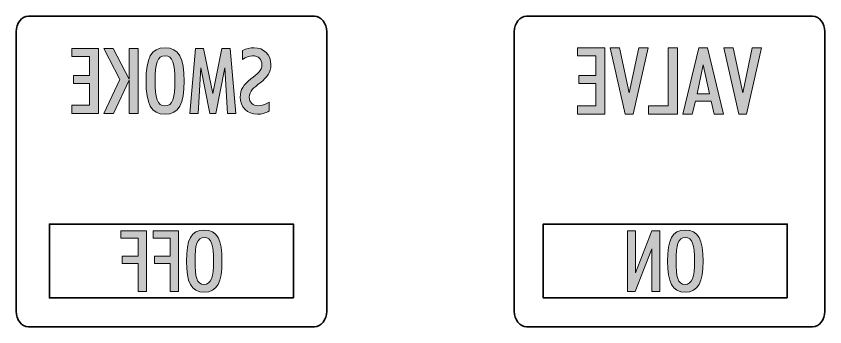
# Model space of a CAD drawing. Header units: millimetres. Extents: x 8 to 201, y 31 to 295.
# Drawn here: x 164.66 to 201.11, y 31.37 to 45.37 of the extents above; entities that cross this region are included whole.
import ezdxf

# ---------------------------------------------------------------- set-up
doc = ezdxf.new("R2010")
doc.units = ezdxf.units.MM
doc.header["$MEASUREMENT"] = 0
doc.layers.add('Layer 1', color=7, linetype='Continuous', lineweight=0)

# ---------------------------------------------------------------- blocks, each defined once
blk = doc.blocks.new('Block_37')
at = {"layer": 'Layer 1', "true_color": 0x1d1e1b, "transparency": 33554687}
h = blk.add_hatch(color=250, dxfattribs=at)
h.dxf.hatch_style = 2
edge = h.paths.add_edge_path()
edge.add_spline(control_points=[(195.239, 34.337), (195.239, 35.053), (195.148, 35.39), (194.82, 35.39), (194.492, 35.39), (194.405, 35.053), (194.405, 34.337), (194.405, 33.62), (194.48, 33.279), (194.816, 33.279), (195.14, 33.279), (195.239, 33.617), (195.239, 34.337)], knot_values=[0, 0, 0, 0, 1, 1, 1, 2, 2, 2, 3, 3, 3, 4, 4, 4, 4], degree=3, periodic=0)
edge = h.paths.add_edge_path()
edge.add_spline(control_points=[(195.622, 34.329), (195.622, 33.371), (195.413, 32.931), (194.82, 32.931), (194.227, 32.931), (194.022, 33.375), (194.022, 34.329), (194.022, 35.287), (194.227, 35.731), (194.82, 35.731), (195.413, 35.731), (195.622, 35.287), (195.622, 34.329)], knot_values=[0, 0, 0, 0, 1, 1, 1, 2, 2, 2, 3, 3, 3, 4, 4, 4, 4], degree=3, periodic=0)
h = blk.add_hatch(color=250, dxfattribs=at)
h.dxf.hatch_style = 2
edge = h.paths.add_edge_path()
edge.add_spline(control_points=[(193.67, 32.965), (193.67, 32.965), (193.311, 32.965), (193.311, 32.965), (193.311, 32.965), (193.311, 34.877), (193.311, 34.877), (193.311, 34.877), (192.568, 32.965), (192.568, 32.965), (192.568, 32.965), (192.212, 32.965), (192.212, 32.965), (192.212, 32.965), (192.212, 35.696), (192.212, 35.696), (192.212, 35.696), (192.572, 35.696), (192.572, 35.696), (192.572, 35.696), (192.572, 33.8), (192.572, 33.8), (192.572, 33.8), (193.319, 35.696), (193.319, 35.696), (193.319, 35.696), (193.67, 35.696), (193.67, 35.696), (193.67, 35.696), (193.67, 32.965), (193.67, 32.965)], knot_values=[0, 0, 0, 0, 1, 1, 1, 2, 2, 2, 3, 3, 3, 4, 4, 4, 5, 5, 5, 6, 6, 6, 7, 7, 7, 8, 8, 8, 9, 9, 9, 10, 10, 10, 10], degree=3, periodic=0)
at = {"layer": 'Layer 1'}
for points, knots in [([(195.622, 34.329), (195.622, 33.371), (195.413, 32.931), (194.82, 32.931), (194.227, 32.931), (194.022, 33.375), (194.022, 34.329), (194.022, 35.287), (194.227, 35.731), (194.82, 35.731), (195.413, 35.731), (195.622, 35.287), (195.622, 34.329)], [0, 0, 0, 0, 1, 1, 1, 2, 2, 2, 3, 3, 3, 4, 4, 4, 4]), ([(193.67, 32.965), (193.67, 32.965), (193.311, 32.965), (193.311, 32.965), (193.311, 32.965), (193.311, 34.877), (193.311, 34.877), (193.311, 34.877), (192.568, 32.965), (192.568, 32.965), (192.568, 32.965), (192.212, 32.965), (192.212, 32.965), (192.212, 32.965), (192.212, 35.696), (192.212, 35.696), (192.212, 35.696), (192.572, 35.696), (192.572, 35.696), (192.572, 35.696), (192.572, 33.8), (192.572, 33.8), (192.572, 33.8), (193.319, 35.696), (193.319, 35.696), (193.319, 35.696), (193.67, 35.696), (193.67, 35.696), (193.67, 35.696), (193.67, 32.965), (193.67, 32.965)], [0, 0, 0, 0, 1, 1, 1, 2, 2, 2, 3, 3, 3, 4, 4, 4, 5, 5, 5, 6, 6, 6, 7, 7, 7, 8, 8, 8, 9, 9, 9, 10, 10, 10, 10]), ([(195.239, 34.337), (195.239, 35.053), (195.148, 35.39), (194.82, 35.39), (194.492, 35.39), (194.405, 35.053), (194.405, 34.337), (194.405, 33.62), (194.48, 33.279), (194.816, 33.279), (195.14, 33.279), (195.239, 33.617), (195.239, 34.337)], [0, 0, 0, 0, 1, 1, 1, 2, 2, 2, 3, 3, 3, 4, 4, 4, 4])]:
    blk.add_open_spline(points, degree=3, knots=knots, dxfattribs=at)
blk = doc.blocks.new('Block_38')
at = {"layer": 'Layer 1', "true_color": 0x1d1e1b, "transparency": 33554687}
h = blk.add_hatch(color=250, dxfattribs=at)
h.dxf.hatch_style = 2
edge = h.paths.add_edge_path()
edge.add_spline(control_points=[(191.198, 40.948), (191.198, 40.948), (189.961, 40.948), (189.961, 40.948), (189.961, 40.948), (189.961, 41.322), (189.961, 41.322), (189.961, 41.322), (190.782, 41.322), (190.782, 41.322), (190.782, 41.322), (190.782, 42.337), (190.782, 42.337), (190.782, 42.337), (190.03, 42.337), (190.03, 42.337), (190.03, 42.337), (190.03, 42.694), (190.03, 42.694), (190.03, 42.694), (190.782, 42.694), (190.782, 42.694), (190.782, 42.694), (190.782, 43.586), (190.782, 43.586), (190.782, 43.586), (189.961, 43.586), (189.961, 43.586), (189.961, 43.586), (189.961, 43.948), (189.961, 43.948), (189.961, 43.948), (191.198, 43.948), (191.198, 43.948), (191.198, 43.948), (191.198, 40.948), (191.198, 40.948)], knot_values=[0, 0, 0, 0, 1, 1, 1, 2, 2, 2, 3, 3, 3, 4, 4, 4, 5, 5, 5, 6, 6, 6, 7, 7, 7, 8, 8, 8, 9, 9, 9, 10, 10, 10, 11, 11, 11, 12, 12, 12, 12], degree=3, periodic=0)
h = blk.add_hatch(color=250, dxfattribs=at)
h.dxf.hatch_style = 2
edge = h.paths.add_edge_path()
edge.add_spline(control_points=[(192.114, 40.948), (192.114, 40.948), (191.432, 43.948), (191.432, 43.948), (191.432, 43.948), (191.853, 43.948), (191.853, 43.948), (191.853, 43.948), (192.288, 41.912), (192.288, 41.912), (192.288, 41.912), (192.722, 43.948), (192.722, 43.948), (192.722, 43.948), (193.143, 43.948), (193.143, 43.948), (193.143, 43.948), (192.465, 40.948), (192.465, 40.948), (192.465, 40.948), (192.114, 40.948), (192.114, 40.948)], knot_values=[0, 0, 0, 0, 1, 1, 1, 2, 2, 2, 3, 3, 3, 4, 4, 4, 5, 5, 5, 6, 6, 6, 7, 7, 7, 7], degree=3, periodic=0)
h = blk.add_hatch(color=250, dxfattribs=at)
h.dxf.hatch_style = 2
edge = h.paths.add_edge_path()
edge.add_spline(control_points=[(194.471, 40.948), (194.471, 40.948), (193.16, 40.948), (193.16, 40.948), (193.16, 40.948), (193.16, 41.322), (193.16, 41.322), (193.16, 41.322), (194.054, 41.322), (194.054, 41.322), (194.054, 41.322), (194.054, 43.948), (194.054, 43.948), (194.054, 43.948), (194.471, 43.948), (194.471, 43.948), (194.471, 43.948), (194.471, 40.948), (194.471, 40.948)], knot_values=[0, 0, 0, 0, 1, 1, 1, 2, 2, 2, 3, 3, 3, 4, 4, 4, 5, 5, 5, 6, 6, 6, 6], degree=3, periodic=0)
h = blk.add_hatch(color=250, dxfattribs=at)
h.dxf.hatch_style = 2
edge = h.paths.add_edge_path()
edge.add_spline(control_points=[(195.63, 43.174), (195.63, 43.174), (195.352, 41.874), (195.352, 41.874), (195.352, 41.874), (195.908, 41.874), (195.908, 41.874), (195.908, 41.874), (195.63, 43.174), (195.63, 43.174)], knot_values=[0, 0, 0, 0, 1, 1, 1, 2, 2, 2, 3, 3, 3, 3], degree=3, periodic=0)
edge = h.paths.add_edge_path()
edge.add_spline(control_points=[(196.55, 40.948), (196.55, 40.948), (196.13, 40.948), (196.13, 40.948), (196.13, 40.948), (195.986, 41.537), (195.986, 41.537), (195.986, 41.537), (195.279, 41.537), (195.279, 41.537), (195.279, 41.537), (195.131, 40.948), (195.131, 40.948), (195.131, 40.948), (194.71, 40.948), (194.71, 40.948), (194.71, 40.948), (195.435, 43.948), (195.435, 43.948), (195.435, 43.948), (195.826, 43.948), (195.826, 43.948), (195.826, 43.948), (196.55, 40.948), (196.55, 40.948)], knot_values=[0, 0, 0, 0, 1, 1, 1, 2, 2, 2, 3, 3, 3, 4, 4, 4, 5, 5, 5, 6, 6, 6, 7, 7, 7, 8, 8, 8, 8], degree=3, periodic=0)
h = blk.add_hatch(color=250, dxfattribs=at)
h.dxf.hatch_style = 2
edge = h.paths.add_edge_path()
edge.add_spline(control_points=[(197.236, 40.948), (197.236, 40.948), (196.555, 43.948), (196.555, 43.948), (196.555, 43.948), (196.976, 43.948), (196.976, 43.948), (196.976, 43.948), (197.41, 41.912), (197.41, 41.912), (197.41, 41.912), (197.844, 43.948), (197.844, 43.948), (197.844, 43.948), (198.265, 43.948), (198.265, 43.948), (198.265, 43.948), (197.588, 40.948), (197.588, 40.948), (197.588, 40.948), (197.236, 40.948), (197.236, 40.948)], knot_values=[0, 0, 0, 0, 1, 1, 1, 2, 2, 2, 3, 3, 3, 4, 4, 4, 5, 5, 5, 6, 6, 6, 7, 7, 7, 7], degree=3, periodic=0)
at = {"layer": 'Layer 1'}
for points, knots in [([(191.198, 40.948), (191.198, 40.948), (189.961, 40.948), (189.961, 40.948), (189.961, 40.948), (189.961, 41.322), (189.961, 41.322), (189.961, 41.322), (190.782, 41.322), (190.782, 41.322), (190.782, 41.322), (190.782, 42.337), (190.782, 42.337), (190.782, 42.337), (190.03, 42.337), (190.03, 42.337), (190.03, 42.337), (190.03, 42.694), (190.03, 42.694), (190.03, 42.694), (190.782, 42.694), (190.782, 42.694), (190.782, 42.694), (190.782, 43.586), (190.782, 43.586), (190.782, 43.586), (189.961, 43.586), (189.961, 43.586), (189.961, 43.586), (189.961, 43.948), (189.961, 43.948), (189.961, 43.948), (191.198, 43.948), (191.198, 43.948), (191.198, 43.948), (191.198, 40.948), (191.198, 40.948)], [0, 0, 0, 0, 1, 1, 1, 2, 2, 2, 3, 3, 3, 4, 4, 4, 5, 5, 5, 6, 6, 6, 7, 7, 7, 8, 8, 8, 9, 9, 9, 10, 10, 10, 11, 11, 11, 12, 12, 12, 12]), ([(192.114, 40.948), (192.114, 40.948), (191.432, 43.948), (191.432, 43.948), (191.432, 43.948), (191.853, 43.948), (191.853, 43.948), (191.853, 43.948), (192.288, 41.912), (192.288, 41.912), (192.288, 41.912), (192.722, 43.948), (192.722, 43.948), (192.722, 43.948), (193.143, 43.948), (193.143, 43.948), (193.143, 43.948), (192.465, 40.948), (192.465, 40.948), (192.465, 40.948), (192.114, 40.948), (192.114, 40.948)], [0, 0, 0, 0, 1, 1, 1, 2, 2, 2, 3, 3, 3, 4, 4, 4, 5, 5, 5, 6, 6, 6, 7, 7, 7, 7]), ([(194.471, 40.948), (194.471, 40.948), (193.16, 40.948), (193.16, 40.948), (193.16, 40.948), (193.16, 41.322), (193.16, 41.322), (193.16, 41.322), (194.054, 41.322), (194.054, 41.322), (194.054, 41.322), (194.054, 43.948), (194.054, 43.948), (194.054, 43.948), (194.471, 43.948), (194.471, 43.948), (194.471, 43.948), (194.471, 40.948), (194.471, 40.948)], [0, 0, 0, 0, 1, 1, 1, 2, 2, 2, 3, 3, 3, 4, 4, 4, 5, 5, 5, 6, 6, 6, 6]), ([(196.55, 40.948), (196.55, 40.948), (196.13, 40.948), (196.13, 40.948), (196.13, 40.948), (195.986, 41.537), (195.986, 41.537), (195.986, 41.537), (195.279, 41.537), (195.279, 41.537), (195.279, 41.537), (195.131, 40.948), (195.131, 40.948), (195.131, 40.948), (194.71, 40.948), (194.71, 40.948), (194.71, 40.948), (195.435, 43.948), (195.435, 43.948), (195.435, 43.948), (195.826, 43.948), (195.826, 43.948), (195.826, 43.948), (196.55, 40.948), (196.55, 40.948)], [0, 0, 0, 0, 1, 1, 1, 2, 2, 2, 3, 3, 3, 4, 4, 4, 5, 5, 5, 6, 6, 6, 7, 7, 7, 8, 8, 8, 8]), ([(197.236, 40.948), (197.236, 40.948), (196.555, 43.948), (196.555, 43.948), (196.555, 43.948), (196.976, 43.948), (196.976, 43.948), (196.976, 43.948), (197.41, 41.912), (197.41, 41.912), (197.41, 41.912), (197.844, 43.948), (197.844, 43.948), (197.844, 43.948), (198.265, 43.948), (198.265, 43.948), (198.265, 43.948), (197.588, 40.948), (197.588, 40.948), (197.588, 40.948), (197.236, 40.948), (197.236, 40.948)], [0, 0, 0, 0, 1, 1, 1, 2, 2, 2, 3, 3, 3, 4, 4, 4, 5, 5, 5, 6, 6, 6, 7, 7, 7, 7]), ([(195.63, 43.174), (195.63, 43.174), (195.352, 41.874), (195.352, 41.874), (195.352, 41.874), (195.908, 41.874), (195.908, 41.874), (195.908, 41.874), (195.63, 43.174), (195.63, 43.174)], [0, 0, 0, 0, 1, 1, 1, 2, 2, 2, 3, 3, 3, 3])]:
    blk.add_open_spline(points, degree=3, knots=knots, dxfattribs=at)
blk = doc.blocks.new('Block_39')
at = {"layer": 'Layer 1', "true_color": 0x1d1e1b, "transparency": 33554687}
h = blk.add_hatch(color=250, dxfattribs=at)
h.dxf.hatch_style = 2
edge = h.paths.add_edge_path()
edge.add_spline(control_points=[(173.552, 34.337), (173.552, 35.053), (173.461, 35.39), (173.133, 35.39), (172.805, 35.39), (172.718, 35.053), (172.718, 34.337), (172.718, 33.62), (172.793, 33.279), (173.129, 33.279), (173.453, 33.279), (173.552, 33.617), (173.552, 34.337)], knot_values=[0, 0, 0, 0, 1, 1, 1, 2, 2, 2, 3, 3, 3, 4, 4, 4, 4], degree=3, periodic=0)
edge = h.paths.add_edge_path()
edge.add_spline(control_points=[(173.935, 34.329), (173.935, 33.371), (173.726, 32.931), (173.133, 32.931), (172.541, 32.931), (172.335, 33.375), (172.335, 34.329), (172.335, 35.287), (172.541, 35.731), (173.133, 35.731), (173.726, 35.731), (173.935, 35.287), (173.935, 34.329)], knot_values=[0, 0, 0, 0, 1, 1, 1, 2, 2, 2, 3, 3, 3, 4, 4, 4, 4], degree=3, periodic=0)
h = blk.add_hatch(color=250, dxfattribs=at)
h.dxf.hatch_style = 2
edge = h.paths.add_edge_path()
edge.add_spline(control_points=[(170.529, 32.965), (170.529, 32.965), (170.15, 32.965), (170.15, 32.965), (170.15, 32.965), (170.15, 34.225), (170.15, 34.225), (170.15, 34.225), (169.439, 34.225), (169.439, 34.225), (169.439, 34.225), (169.439, 34.551), (169.439, 34.551), (169.439, 34.551), (170.15, 34.551), (170.15, 34.551), (170.15, 34.551), (170.15, 35.367), (170.15, 35.367), (170.15, 35.367), (169.376, 35.367), (169.376, 35.367), (169.376, 35.367), (169.376, 35.696), (169.376, 35.696), (169.376, 35.696), (170.529, 35.696), (170.529, 35.696), (170.529, 35.696), (170.529, 32.965), (170.529, 32.965)], knot_values=[0, 0, 0, 0, 1, 1, 1, 2, 2, 2, 3, 3, 3, 4, 4, 4, 5, 5, 5, 6, 6, 6, 7, 7, 7, 8, 8, 8, 9, 9, 9, 10, 10, 10, 10], degree=3, periodic=0)
h = blk.add_hatch(color=250, dxfattribs=at)
h.dxf.hatch_style = 2
edge = h.paths.add_edge_path()
edge.add_spline(control_points=[(171.979, 32.965), (171.979, 32.965), (171.6, 32.965), (171.6, 32.965), (171.6, 32.965), (171.6, 34.225), (171.6, 34.225), (171.6, 34.225), (170.889, 34.225), (170.889, 34.225), (170.889, 34.225), (170.889, 34.551), (170.889, 34.551), (170.889, 34.551), (171.6, 34.551), (171.6, 34.551), (171.6, 34.551), (171.6, 35.367), (171.6, 35.367), (171.6, 35.367), (170.826, 35.367), (170.826, 35.367), (170.826, 35.367), (170.826, 35.696), (170.826, 35.696), (170.826, 35.696), (171.979, 35.696), (171.979, 35.696), (171.979, 35.696), (171.979, 32.965), (171.979, 32.965)], knot_values=[0, 0, 0, 0, 1, 1, 1, 2, 2, 2, 3, 3, 3, 4, 4, 4, 5, 5, 5, 6, 6, 6, 7, 7, 7, 8, 8, 8, 9, 9, 9, 10, 10, 10, 10], degree=3, periodic=0)
at = {"layer": 'Layer 1'}
for points, knots in [([(173.935, 34.329), (173.935, 33.371), (173.726, 32.931), (173.133, 32.931), (172.541, 32.931), (172.335, 33.375), (172.335, 34.329), (172.335, 35.287), (172.541, 35.731), (173.133, 35.731), (173.726, 35.731), (173.935, 35.287), (173.935, 34.329)], [0, 0, 0, 0, 1, 1, 1, 2, 2, 2, 3, 3, 3, 4, 4, 4, 4]), ([(170.529, 32.965), (170.529, 32.965), (170.15, 32.965), (170.15, 32.965), (170.15, 32.965), (170.15, 34.225), (170.15, 34.225), (170.15, 34.225), (169.439, 34.225), (169.439, 34.225), (169.439, 34.225), (169.439, 34.551), (169.439, 34.551), (169.439, 34.551), (170.15, 34.551), (170.15, 34.551), (170.15, 34.551), (170.15, 35.367), (170.15, 35.367), (170.15, 35.367), (169.376, 35.367), (169.376, 35.367), (169.376, 35.367), (169.376, 35.696), (169.376, 35.696), (169.376, 35.696), (170.529, 35.696), (170.529, 35.696), (170.529, 35.696), (170.529, 32.965), (170.529, 32.965)], [0, 0, 0, 0, 1, 1, 1, 2, 2, 2, 3, 3, 3, 4, 4, 4, 5, 5, 5, 6, 6, 6, 7, 7, 7, 8, 8, 8, 9, 9, 9, 10, 10, 10, 10]), ([(171.979, 32.965), (171.979, 32.965), (171.6, 32.965), (171.6, 32.965), (171.6, 32.965), (171.6, 34.225), (171.6, 34.225), (171.6, 34.225), (170.889, 34.225), (170.889, 34.225), (170.889, 34.225), (170.889, 34.551), (170.889, 34.551), (170.889, 34.551), (171.6, 34.551), (171.6, 34.551), (171.6, 34.551), (171.6, 35.367), (171.6, 35.367), (171.6, 35.367), (170.826, 35.367), (170.826, 35.367), (170.826, 35.367), (170.826, 35.696), (170.826, 35.696), (170.826, 35.696), (171.979, 35.696), (171.979, 35.696), (171.979, 35.696), (171.979, 32.965), (171.979, 32.965)], [0, 0, 0, 0, 1, 1, 1, 2, 2, 2, 3, 3, 3, 4, 4, 4, 5, 5, 5, 6, 6, 6, 7, 7, 7, 8, 8, 8, 9, 9, 9, 10, 10, 10, 10]), ([(173.552, 34.337), (173.552, 35.053), (173.461, 35.39), (173.133, 35.39), (172.805, 35.39), (172.718, 35.053), (172.718, 34.337), (172.718, 33.62), (172.793, 33.279), (173.129, 33.279), (173.453, 33.279), (173.552, 33.617), (173.552, 34.337)], [0, 0, 0, 0, 1, 1, 1, 2, 2, 2, 3, 3, 3, 4, 4, 4, 4])]:
    blk.add_open_spline(points, degree=3, knots=knots, dxfattribs=at)
blk = doc.blocks.new('Block_40')
at = {"layer": 'Layer 1', "true_color": 0x1d1e1b, "transparency": 33554687}
h = blk.add_hatch(color=250, dxfattribs=at)
h.dxf.hatch_style = 2
edge = h.paths.add_edge_path()
edge.add_spline(control_points=[(168.374, 40.985), (168.374, 40.985), (167.168, 40.985), (167.168, 40.985), (167.168, 40.985), (167.168, 41.35), (167.168, 41.35), (167.168, 41.35), (167.968, 41.35), (167.968, 41.35), (167.968, 41.35), (167.968, 42.339), (167.968, 42.339), (167.968, 42.339), (167.235, 42.339), (167.235, 42.339), (167.235, 42.339), (167.235, 42.688), (167.235, 42.688), (167.235, 42.688), (167.968, 42.688), (167.968, 42.688), (167.968, 42.688), (167.968, 43.558), (167.968, 43.558), (167.968, 43.558), (167.168, 43.558), (167.168, 43.558), (167.168, 43.558), (167.168, 43.911), (167.168, 43.911), (167.168, 43.911), (168.374, 43.911), (168.374, 43.911), (168.374, 43.911), (168.374, 40.985), (168.374, 40.985)], knot_values=[0, 0, 0, 0, 1, 1, 1, 2, 2, 2, 3, 3, 3, 4, 4, 4, 5, 5, 5, 6, 6, 6, 7, 7, 7, 8, 8, 8, 9, 9, 9, 10, 10, 10, 11, 11, 11, 12, 12, 12, 12], degree=3, periodic=0)
h = blk.add_hatch(color=250, dxfattribs=at)
h.dxf.hatch_style = 2
edge = h.paths.add_edge_path()
edge.add_spline(control_points=[(170.152, 40.985), (170.152, 40.985), (169.746, 40.985), (169.746, 40.985), (169.746, 40.985), (169.746, 42.487), (169.746, 42.487), (169.746, 42.487), (169.047, 40.985), (169.047, 40.985), (169.047, 40.985), (168.611, 40.985), (168.611, 40.985), (168.611, 40.985), (169.331, 42.52), (169.331, 42.52), (169.331, 42.52), (168.611, 43.911), (168.611, 43.911), (168.611, 43.911), (169.034, 43.911), (169.034, 43.911), (169.034, 43.911), (169.746, 42.524), (169.746, 42.524), (169.746, 42.524), (169.746, 43.911), (169.746, 43.911), (169.746, 43.911), (170.152, 43.911), (170.152, 43.911), (170.152, 43.911), (170.152, 40.985), (170.152, 40.985)], knot_values=[0, 0, 0, 0, 1, 1, 1, 2, 2, 2, 3, 3, 3, 4, 4, 4, 5, 5, 5, 6, 6, 6, 7, 7, 7, 8, 8, 8, 9, 9, 9, 10, 10, 10, 11, 11, 11, 11], degree=3, periodic=0)
h = blk.add_hatch(color=250, dxfattribs=at)
h.dxf.hatch_style = 2
edge = h.paths.add_edge_path()
edge.add_spline(control_points=[(171.816, 42.454), (171.816, 43.222), (171.719, 43.583), (171.367, 43.583), (171.016, 43.583), (170.923, 43.222), (170.923, 42.454), (170.923, 41.687), (171.004, 41.322), (171.363, 41.322), (171.71, 41.322), (171.816, 41.683), (171.816, 42.454)], knot_values=[0, 0, 0, 0, 1, 1, 1, 2, 2, 2, 3, 3, 3, 4, 4, 4, 4], degree=3, periodic=0)
edge = h.paths.add_edge_path()
edge.add_spline(control_points=[(172.227, 42.446), (172.227, 41.42), (172.003, 40.948), (171.367, 40.948), (170.732, 40.948), (170.512, 41.424), (170.512, 42.446), (170.512, 43.472), (170.732, 43.948), (171.367, 43.948), (172.003, 43.948), (172.227, 43.472), (172.227, 42.446)], knot_values=[0, 0, 0, 0, 1, 1, 1, 2, 2, 2, 3, 3, 3, 4, 4, 4, 4], degree=3, periodic=0)
h = blk.add_hatch(color=250, dxfattribs=at)
h.dxf.hatch_style = 2
edge = h.paths.add_edge_path()
edge.add_spline(control_points=[(174.555, 40.985), (174.555, 40.985), (174.183, 40.985), (174.183, 40.985), (174.183, 40.985), (174.06, 43.037), (174.06, 43.037), (174.06, 43.037), (173.658, 40.985), (173.658, 40.985), (173.658, 40.985), (173.383, 40.985), (173.383, 40.985), (173.383, 40.985), (172.981, 43.037), (172.981, 43.037), (172.981, 43.037), (172.858, 40.985), (172.858, 40.985), (172.858, 40.985), (172.481, 40.985), (172.481, 40.985), (172.481, 40.985), (172.743, 43.911), (172.743, 43.911), (172.743, 43.911), (173.099, 43.911), (173.099, 43.911), (173.099, 43.911), (173.518, 41.884), (173.518, 41.884), (173.518, 41.884), (173.929, 43.911), (173.929, 43.911), (173.929, 43.911), (174.297, 43.911), (174.297, 43.911), (174.297, 43.911), (174.555, 40.985), (174.555, 40.985)], knot_values=[0, 0, 0, 0, 1, 1, 1, 2, 2, 2, 3, 3, 3, 4, 4, 4, 5, 5, 5, 6, 6, 6, 7, 7, 7, 8, 8, 8, 9, 9, 9, 10, 10, 10, 11, 11, 11, 12, 12, 12, 13, 13, 13, 13], degree=3, periodic=0)
h = blk.add_hatch(color=250, dxfattribs=at)
h.dxf.hatch_style = 2
edge = h.paths.add_edge_path()
edge.add_spline(control_points=[(176.067, 41.498), (176.067, 41.498), (176.067, 41.096), (176.067, 41.096), (175.885, 40.998), (175.711, 40.948), (175.542, 40.948), (175.072, 40.948), (174.755, 41.281), (174.755, 41.72), (174.755, 42.06), (174.903, 42.282), (175.229, 42.537), (175.529, 42.77), (175.737, 42.91), (175.737, 43.181), (175.737, 43.423), (175.572, 43.583), (175.313, 43.583), (175.165, 43.583), (175.017, 43.53), (174.86, 43.423), (174.86, 43.423), (174.86, 43.817), (174.86, 43.817), (175.034, 43.907), (175.203, 43.948), (175.39, 43.948), (175.809, 43.948), (176.143, 43.628), (176.143, 43.177), (176.143, 42.836), (175.974, 42.619), (175.66, 42.368), (175.364, 42.13), (175.165, 41.999), (175.165, 41.716), (175.165, 41.482), (175.322, 41.33), (175.572, 41.33), (175.72, 41.33), (175.881, 41.387), (176.067, 41.498)], knot_values=[0, 0, 0, 0, 1, 1, 1, 2, 2, 2, 3, 3, 3, 4, 4, 4, 5, 5, 5, 6, 6, 6, 7, 7, 7, 8, 8, 8, 9, 9, 9, 10, 10, 10, 11, 11, 11, 12, 12, 12, 13, 13, 13, 14, 14, 14, 14], degree=3, periodic=0)
at = {"layer": 'Layer 1'}
for points, knots in [([(168.374, 40.985), (168.374, 40.985), (167.168, 40.985), (167.168, 40.985), (167.168, 40.985), (167.168, 41.35), (167.168, 41.35), (167.168, 41.35), (167.968, 41.35), (167.968, 41.35), (167.968, 41.35), (167.968, 42.339), (167.968, 42.339), (167.968, 42.339), (167.235, 42.339), (167.235, 42.339), (167.235, 42.339), (167.235, 42.688), (167.235, 42.688), (167.235, 42.688), (167.968, 42.688), (167.968, 42.688), (167.968, 42.688), (167.968, 43.558), (167.968, 43.558), (167.968, 43.558), (167.168, 43.558), (167.168, 43.558), (167.168, 43.558), (167.168, 43.911), (167.168, 43.911), (167.168, 43.911), (168.374, 43.911), (168.374, 43.911), (168.374, 43.911), (168.374, 40.985), (168.374, 40.985)], [0, 0, 0, 0, 1, 1, 1, 2, 2, 2, 3, 3, 3, 4, 4, 4, 5, 5, 5, 6, 6, 6, 7, 7, 7, 8, 8, 8, 9, 9, 9, 10, 10, 10, 11, 11, 11, 12, 12, 12, 12]), ([(170.152, 40.985), (170.152, 40.985), (169.746, 40.985), (169.746, 40.985), (169.746, 40.985), (169.746, 42.487), (169.746, 42.487), (169.746, 42.487), (169.047, 40.985), (169.047, 40.985), (169.047, 40.985), (168.611, 40.985), (168.611, 40.985), (168.611, 40.985), (169.331, 42.52), (169.331, 42.52), (169.331, 42.52), (168.611, 43.911), (168.611, 43.911), (168.611, 43.911), (169.034, 43.911), (169.034, 43.911), (169.034, 43.911), (169.746, 42.524), (169.746, 42.524), (169.746, 42.524), (169.746, 43.911), (169.746, 43.911), (169.746, 43.911), (170.152, 43.911), (170.152, 43.911), (170.152, 43.911), (170.152, 40.985), (170.152, 40.985)], [0, 0, 0, 0, 1, 1, 1, 2, 2, 2, 3, 3, 3, 4, 4, 4, 5, 5, 5, 6, 6, 6, 7, 7, 7, 8, 8, 8, 9, 9, 9, 10, 10, 10, 11, 11, 11, 11]), ([(172.227, 42.446), (172.227, 41.42), (172.003, 40.948), (171.367, 40.948), (170.732, 40.948), (170.512, 41.424), (170.512, 42.446), (170.512, 43.472), (170.732, 43.948), (171.367, 43.948), (172.003, 43.948), (172.227, 43.472), (172.227, 42.446)], [0, 0, 0, 0, 1, 1, 1, 2, 2, 2, 3, 3, 3, 4, 4, 4, 4]), ([(174.555, 40.985), (174.555, 40.985), (174.183, 40.985), (174.183, 40.985), (174.183, 40.985), (174.06, 43.037), (174.06, 43.037), (174.06, 43.037), (173.658, 40.985), (173.658, 40.985), (173.658, 40.985), (173.383, 40.985), (173.383, 40.985), (173.383, 40.985), (172.981, 43.037), (172.981, 43.037), (172.981, 43.037), (172.858, 40.985), (172.858, 40.985), (172.858, 40.985), (172.481, 40.985), (172.481, 40.985), (172.481, 40.985), (172.743, 43.911), (172.743, 43.911), (172.743, 43.911), (173.099, 43.911), (173.099, 43.911), (173.099, 43.911), (173.518, 41.884), (173.518, 41.884), (173.518, 41.884), (173.929, 43.911), (173.929, 43.911), (173.929, 43.911), (174.297, 43.911), (174.297, 43.911), (174.297, 43.911), (174.555, 40.985), (174.555, 40.985)], [0, 0, 0, 0, 1, 1, 1, 2, 2, 2, 3, 3, 3, 4, 4, 4, 5, 5, 5, 6, 6, 6, 7, 7, 7, 8, 8, 8, 9, 9, 9, 10, 10, 10, 11, 11, 11, 12, 12, 12, 13, 13, 13, 13]), ([(176.067, 41.498), (176.067, 41.498), (176.067, 41.096), (176.067, 41.096), (175.885, 40.998), (175.711, 40.948), (175.542, 40.948), (175.072, 40.948), (174.755, 41.281), (174.755, 41.72), (174.755, 42.06), (174.903, 42.282), (175.229, 42.537), (175.529, 42.77), (175.737, 42.91), (175.737, 43.181), (175.737, 43.423), (175.572, 43.583), (175.313, 43.583), (175.165, 43.583), (175.017, 43.53), (174.86, 43.423), (174.86, 43.423), (174.86, 43.817), (174.86, 43.817), (175.034, 43.907), (175.203, 43.948), (175.39, 43.948), (175.809, 43.948), (176.143, 43.628), (176.143, 43.177), (176.143, 42.836), (175.974, 42.619), (175.66, 42.368), (175.364, 42.13), (175.165, 41.999), (175.165, 41.716), (175.165, 41.482), (175.322, 41.33), (175.572, 41.33), (175.72, 41.33), (175.881, 41.387), (176.067, 41.498)], [0, 0, 0, 0, 1, 1, 1, 2, 2, 2, 3, 3, 3, 4, 4, 4, 5, 5, 5, 6, 6, 6, 7, 7, 7, 8, 8, 8, 9, 9, 9, 10, 10, 10, 11, 11, 11, 12, 12, 12, 13, 13, 13, 14, 14, 14, 14]), ([(171.816, 42.454), (171.816, 43.222), (171.719, 43.583), (171.367, 43.583), (171.016, 43.583), (170.923, 43.222), (170.923, 42.454), (170.923, 41.687), (171.004, 41.322), (171.363, 41.322), (171.71, 41.322), (171.816, 41.683), (171.816, 42.454)], [0, 0, 0, 0, 1, 1, 1, 2, 2, 2, 3, 3, 3, 4, 4, 4, 4])]:
    blk.add_open_spline(points, degree=3, knots=knots, dxfattribs=at)

msp = doc.modelspace()

# ---------------------------------------------------------------- linework, layer by layer
at = {"layer": 'Layer 1', "color": 250, "lineweight": 35, "true_color": 0x1d1e1b}
for points in [[(177.155, 32.673), (166.155, 32.673), (166.155, 35.996), (177.155, 35.996)], [(199.417, 32.673), (188.417, 32.673), (188.417, 35.996), (199.417, 35.996)]]:
    msp.add_lwpolyline(points, close=True, dxfattribs=at)
at = {"layer": 'Layer 1', "color": 250, "lineweight": 35, "true_color": 0x1d1d1b}
for points in [[(178.105, 45.368), (178.105, 45.368), (165.205, 45.368), (165.205, 45.368), (164.903, 45.368), (164.655, 45.053), (164.655, 44.668), (164.655, 44.668), (164.655, 32.068), (164.655, 32.068), (164.655, 31.683), (164.903, 31.368), (165.205, 31.368), (165.205, 31.368), (178.105, 31.368), (178.105, 31.368), (178.408, 31.368), (178.655, 31.683), (178.655, 32.068), (178.655, 32.068), (178.655, 44.668), (178.655, 44.668), (178.655, 45.053), (178.408, 45.368), (178.105, 45.368)], [(200.563, 45.368), (200.563, 45.368), (187.663, 45.368), (187.663, 45.368), (187.361, 45.368), (187.113, 45.053), (187.113, 44.668), (187.113, 44.668), (187.113, 32.068), (187.113, 32.068), (187.113, 31.683), (187.361, 31.368), (187.663, 31.368), (187.663, 31.368), (200.563, 31.368), (200.563, 31.368), (200.866, 31.368), (201.113, 31.683), (201.113, 32.068), (201.113, 32.068), (201.113, 44.668), (201.113, 44.668), (201.113, 45.053), (200.866, 45.368), (200.563, 45.368)]]:
    msp.add_open_spline(points, degree=3, knots=[0, 0, 0, 0, 1, 1, 1, 2, 2, 2, 3, 3, 3, 4, 4, 4, 5, 5, 5, 6, 6, 6, 7, 7, 7, 8, 8, 8, 8], dxfattribs=at)

# ---------------------------------------------------------------- block references
at = {"layer": 'Layer 1'}
for name in ['Block_40', 'Block_38', 'Block_39', 'Block_37']:
    msp.add_blockref(name, (0, 0), dxfattribs=at)

doc.saveas('drawing.dxf')
